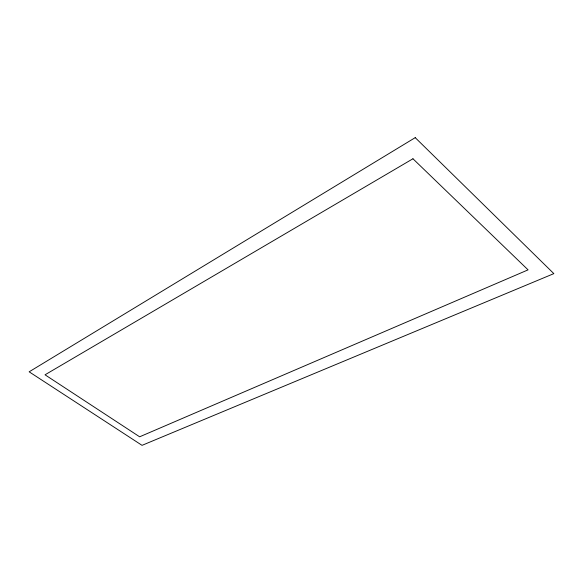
<?xml version="1.0" encoding="UTF-8"?>
<svg xmlns="http://www.w3.org/2000/svg" width="583" height="583" viewBox="0 0 583 583"><rect width="100%" height="100%" fill="white"/><g stroke="black" fill="none" stroke-linecap="round" stroke-linejoin="round"><path stroke-width="0.87" d="M415.22 137.654L29.15 371.816L142.041 445.346L553.85 273.631L415.22 137.654M412.953 158.765L45.029 374.803L139.636 436.798L528.074 269.863L412.953 158.765"/></g></svg>
